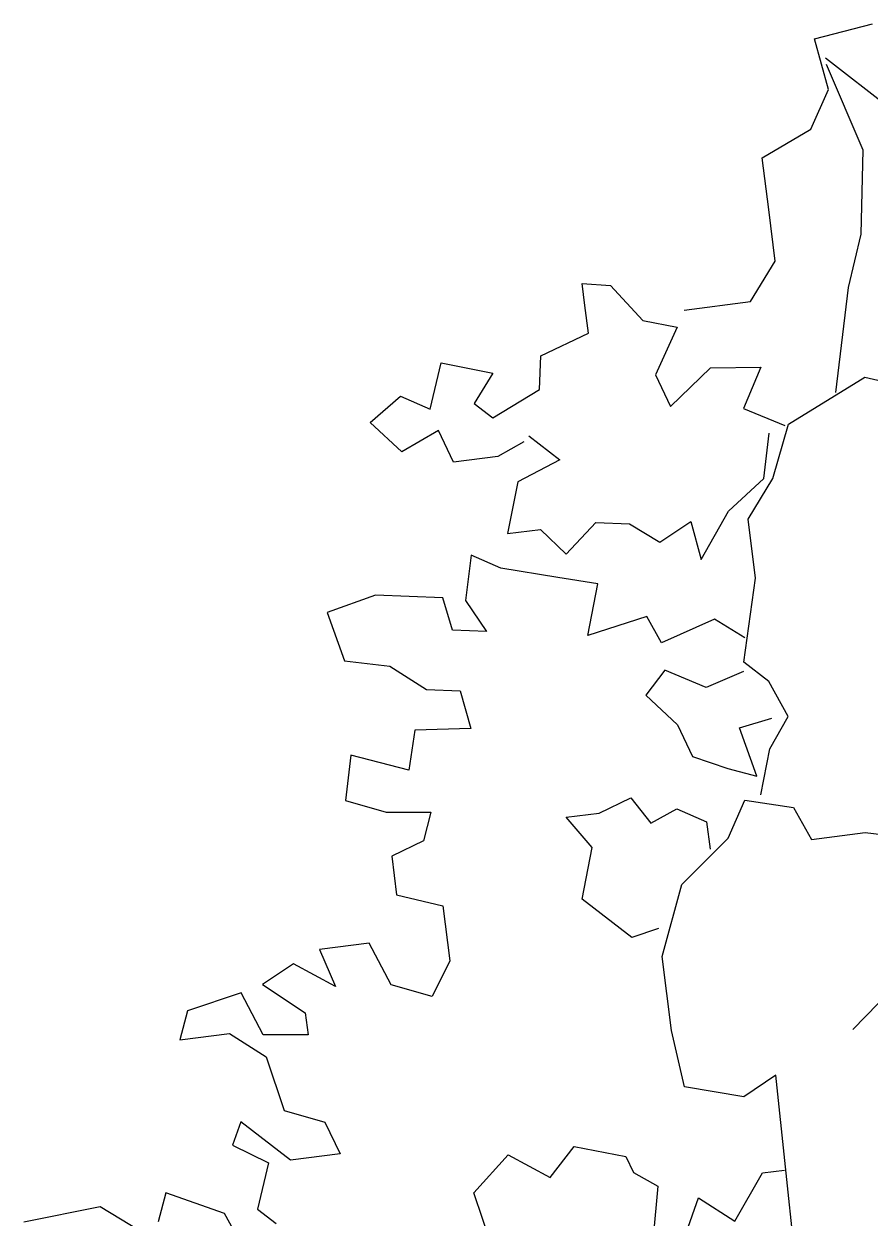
# Model space of a CAD drawing. Header units: inches. Extents: x 50027 to 54188, y -4291 to 1318.
# Drawn here: x 51507.6 to 51512.56, y -119.19 to -112.21 of the extents above; entities that cross this region are included whole.
import ezdxf

# ---------------------------------------------------------------- set-up
doc = ezdxf.new("R2010")
doc.units = ezdxf.units.IN
doc.layers.add('3', color=7, linetype='Continuous', true_color=0x61993b)
doc.layers.add('4', color=7, linetype='Continuous', true_color=0x637d96)
doc.layers.add('BH', color=3, linetype='Continuous')

# ---------------------------------------------------------------- blocks, each defined once
blk = doc.blocks.new('A$C054A269F')
at = {"layer": '3'}
for points in [[(173.305, 245.758), (175.214, 239.083), (174.26, 232.885), (172.828, 229.07), (170.92, 221.442)], [(147.432, 220.707), (145.364, 219.881), (142.056, 219.881), (141.229, 222.36), (138.334, 221.12), (136.266, 223.6), (138.748, 225.253), (140.815, 224.013), (142.056, 227.319), (145.778, 226.079), (144.124, 224.013), (145.364, 222.773), (149.086, 224.426), (149.5, 226.906), (153.222, 228.146), (153.222, 230.212), (153.222, 231.865), (155.289, 231.452), (157.357, 228.559), (159.838, 227.732), (157.771, 224.426), (158.598, 221.947), (161.906, 224.426), (165.628, 224.013), (163.974, 221.12), (166.869, 219.467)], [(147.846, 221.12), (149.913, 219.054), (146.605, 217.814), (145.364, 214.095), (147.846, 214.095), (149.5, 212.029), (151.981, 214.095), (154.462, 213.682), (156.53, 212.029), (159.011, 213.268), (159.425, 210.376), (161.906, 213.682), (164.801, 215.748), (165.628, 219.054)], [(161.906, 204.177), (159.838, 205.83), (155.703, 204.59), (154.876, 206.656), (150.327, 205.83), (151.568, 209.549), (148.673, 210.376), (144.537, 211.615), (142.47, 212.855), (141.642, 209.549), (142.883, 207.07), (140.402, 207.483), (139.988, 209.962), (135.026, 210.789), (131.304, 209.962), (132.131, 206.243), (135.439, 205.417), (137.921, 203.35), (140.402, 202.937), (140.815, 200.044), (136.68, 200.457), (135.853, 197.565), (131.717, 199.218), (130.89, 195.912), (133.785, 194.672), (137.093, 194.259), (136.266, 192.192), (133.785, 191.366), (133.785, 188.473), (137.093, 187.233), (137.093, 183.101), (135.439, 180.621), (132.544, 181.861), (131.304, 185.167), (127.582, 185.167), (128.409, 182.274), (125.514, 184.34), (123.033, 183.101), (125.928, 180.621), (125.928, 178.968), (122.619, 179.381), (121.379, 182.687), (117.243, 181.861), (116.416, 179.795), (120.138, 179.795), (122.619, 177.728), (123.446, 173.596), (126.341, 172.356), (127.168, 169.876), (123.446, 169.876), (120.138, 173.182), (119.311, 171.529), (121.792, 169.876), (120.552, 166.57), (121.792, 165.33)], [(118.897, 164.504), (118.07, 166.57), (113.935, 168.637), (113.108, 166.57)], [(113.108, 164.917), (108.972, 168.223), (103.183, 167.81)], [(161.493, 201.697), (158.598, 200.871), (155.703, 202.524), (154.049, 200.871), (156.117, 198.391), (156.944, 195.912), (159.425, 194.672), (161.493, 193.845), (160.666, 197.565), (163.147, 197.978)], [(152.808, 183.514), (150.74, 183.101), (147.432, 186.407), (148.673, 190.126), (147.019, 192.606), (149.5, 192.606), (151.981, 193.432), (153.222, 191.366), (155.289, 192.192), (157.357, 190.952), (157.357, 188.886)], [(166.214, 174.237), (169.377, 176.765), (170.009, 180.557), (173.804, 180.557), (176.334, 179.925)], [(128.409, 147.56), (128.409, 151.28), (130.477, 153.759), (133.371, 152.519), (133.785, 156.239), (131.717, 155.826), (129.65, 159.132), (132.958, 159.132), (134.612, 161.611), (137.921, 159.545), (137.093, 163.677), (136.68, 165.744), (139.575, 168.223), (142.47, 166.157), (144.537, 168.223), (148.259, 166.984), (148.673, 165.744), (150.327, 164.504), (149.5, 160.785), (151.981, 160.785), (153.222, 163.264), (155.703, 161.198), (158.184, 164.504), (159.838, 164.504)]]:
    blk.add_lwpolyline(points, dxfattribs=at)
at = {"layer": '4'}
for points in [[(160.498, 228.938), (165.48, 228.938), (167.694, 231.704), (167.694, 235.576), (167.694, 239.448), (171.569, 241.108), (173.23, 243.874), (172.676, 247.746), (177.105, 248.299)], [(173.305, 246.234), (177.599, 241.943), (178.554, 237.652), (177.122, 233.361), (176.645, 230.024), (176.645, 226.687), (174.737, 221.919)], [(161.605, 192.428), (162.712, 195.747), (164.373, 197.959), (163.266, 200.725), (161.605, 202.385), (163.266, 208.47), (163.266, 212.895), (165.48, 215.661), (167.141, 219.534), (173.23, 222.3), (177.659, 220.64), (182.087, 213.449)], [(159.233, 131.38), (160.089, 171.582), (157.521, 170.299), (153.241, 171.582), (152.813, 175.859), (152.813, 181.419), (154.953, 186.552), (158.805, 189.545), (160.384, 192.197), (163.919, 191.188), (164.929, 188.664), (168.969, 188.664), (173.01, 187.655)]]:
    blk.add_lwpolyline(points, dxfattribs=at)

msp = doc.modelspace()

# ---------------------------------------------------------------- block references
at = {"layer": 'BH', "xscale": 0.07859999999999999, "yscale": 0.07859999999999999, "zscale": 0.07859999999999999, "rotation": 7.249516052637468}
msp.add_blockref('A$C054A269F', (51501.22318, -133.32211), dxfattribs=at)

doc.saveas('drawing.dxf')
